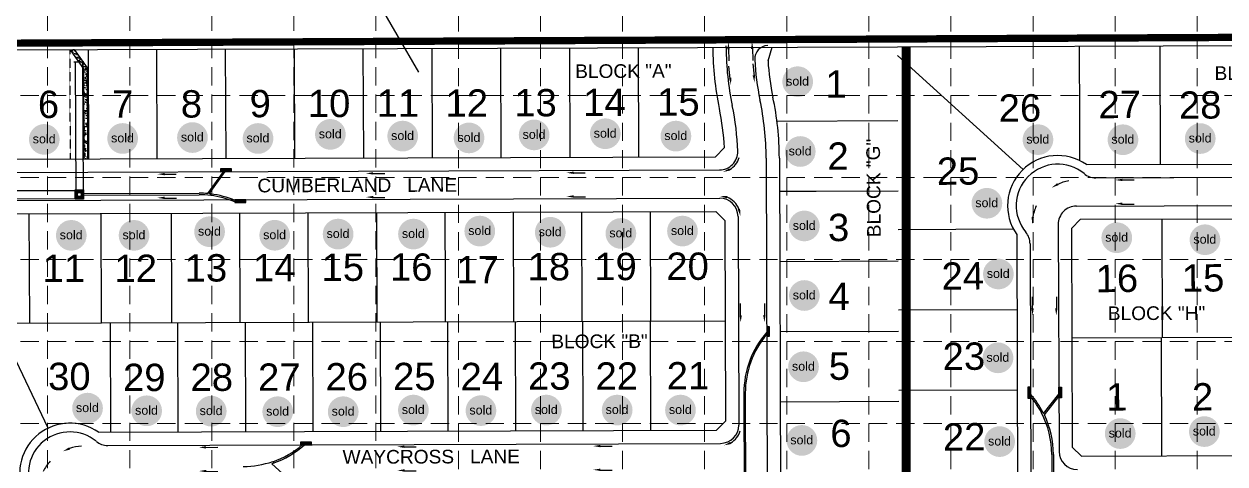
# Model space of a CAD drawing. Header units: inches. Extents: x 2468858 to 2474627, y 7110391 to 7114000.
# Drawn here: x 2469647 to 2470963, y 7112151 to 7112634 of the extents above; entities that cross this region are included whole.
import ezdxf
from ezdxf.enums import TextEntityAlignment as Align

# ---------------------------------------------------------------- set-up
doc = ezdxf.new("R2010")
doc.units = ezdxf.units.IN
doc.header["$MEASUREMENT"] = 0
doc.linetypes.add('HIDDEN', pattern=[0.375, 0.25, -0.125])
doc.linetypes.add('PHANTOM2', pattern=[3.15, 1.9, -0.25, 0.25, -0.25, 0.25, -0.25])
for name, color, linetype in [('AROW', 250, 'Continuous'), ('BASE', 7, 'Continuous'), ('BDY', 250, 'PHANTOM2'), ('BLOCKNO', 250, 'Continuous'), ('EROSION BLANKET', 84, 'Continuous'), ('ESMT', 250, 'HIDDEN'), ('EXSTM', 250, 'Continuous'), ('FLOW', 250, 'Continuous'), ('FUTURE', 250, 'Continuous'), ('GRID', 254, 'HIDDEN'), ('LIMITS OF DISTUBANCE', 1, 'HIDDEN'), ('LOT', 250, 'Continuous'), ('LOTNO', 250, 'Continuous'), ('PHASE LINE', 7, 'Continuous'), ('PVMT', 250, 'Continuous'), ('SODDED LOT', 2, 'Continuous'), ('SROW', 250, 'Continuous'), ('STM', 1, 'Continuous'), ('STRNAMES', 250, 'Continuous')]:
    doc.layers.add(name, color=color, linetype=linetype)
doc.styles.add('ryland', font='ARIAL.TTF', dxfattribs={"height": 25})
doc.styles.get("Standard").update_dxf_attribs({"font": 'ARIAL.TTF'})
pattern_1 = [(45, (2469099.4552, 7111828.73352), (-0.176776695, 0.176776695), [])]
pattern_2 = [(225, (2471428.77444, 7111112.1237), (0.176776695, -0.176776695), [])]

# ---------------------------------------------------------------- blocks, each defined once
blk = doc.blocks.new('1DB')
at = {"layer": 'FLOW'}
for p, q in [((6.2, 13), (20.1, 13)), ((6.2, -13.5), (20.1, -13.5))]:
    blk.add_line(p, q, dxfattribs=at)
for points in [[(7.3, 11.7), (7.3, 14.3), (-0.6, 13)], [(7.3, -14.3), (7.3, -11.7), (-0.6, -13)]]:
    blk.add_solid(points, dxfattribs=at)
blk = doc.blocks.new('Sold')
h = blk.add_hatch(color=7)
h.paths.add_polyline_path([(38.8, 18.8, 1), (0.5, 18.8, 1)])
h.paths.add_polyline_path([(2.4, 10.9), (36.6, 10.9), (36.6, 27.9), (2.4, 27.9)], flags=24)
at = {"layer": 'BASE', "color": 7, "style": 'ryland'}
blk.add_text('sold', height=11.13, dxfattribs=at).set_placement((19.5, 13.9), align=Align.CENTER)

msp = doc.modelspace()

# ---------------------------------------------------------------- hatches: boundary and pattern name
at = {"layer": 'PVMT'}
h = msp.add_hatch(dxfattribs=at)
h.set_pattern_fill('CONCRETE', scale=15, angle=30, style=0)
h.set_pattern_definition([(75, (0.824, 3.074), (-7.50003414, 12.99044019), [2.1213, -4.24275, 1.06065, -6.3639, 2.1213, -5.30330343]), (165, (8.892, 8.598), (-12.99044019, -7.50003414), [2.121315, -3.18195, 1.06065, -5.30325, 2.121315, -7.42472343]), (93.43494882, (0, 0), (-7.4999999993, 12.990381057), [1.677, -6.708, 1.677, -6.708509835]), (146.5650512, (0, 0), (-7.500000005, 12.990381054), [1.677, -6.708, 1.677, -6.708509835]), (30, (-0.75, 1.299), (-7.5, 12.990381057), [0.75, -6, 1.5, -6, 0.75]), (30, (-1.875, 3.248), (-7.5, 12.990381057), [-2.25, 1.5, -6, 0, -5.25, 0]), (30, (-2.25, 3.897), (-7.5, 12.990381057), [-6, 0, -4.5, 1.5, -3, 0]), (30, (-3.375, 5.846), (-7.5, 12.990381057), [-3, 0, -3.75, 1.5, -6.75, 0]), (30, (-4.5, 7.794), (-7.5, 12.990381057), [-3, 1.5, -6, 1.5, -3, 0]), (30, (-6.375, 11.042), (-7.5, 12.990381057), [-2.25, 1.5, -3, 0, -8.25, 0]), (30, (-6.75, 11.691), (-7.5, 12.990381057), [-3, 0, -9, 1.5, -1.5, 0]), (120, (-0.85, 2.973), (-12.990381057, -7.5), [-4.5, 0, -4.5, 0, -6, 0]), (120, (1.949, 1.125), (-12.990381057, -7.5), [-2.25, 1.5, -6, 0, -5.25, 0]), (120, (3.248, 1.875), (-12.990381057, -7.5), [-6, 0, -5.25, 1.5, -2.25, 0]), (120, (10.392, 6), (-12.990381057, -7.5), [-3, 1.5, -7.5, 1.5, -1.5, 0]), (120, (0.549, 2.049), (-12.990381057, -7.5), [-4.5, 0, -5.25, 0, -5.25, 0]), (120, (1.848, 2.799), (-12.990381057, -7.5), [-3.75, 0, -8.25, 0, -3, 0]), (120, (2.772, 4.199), (-12.990381057, -7.5), [-7.5, 0, -2.25, 0, -5.25, 0]), (120, (4.172, 3.275), (-12.990381057, -7.5), [-6.75, 0, -3, 0, -3.75, 0]), (120, (4.346, 5.973), (-12.990381057, -7.5), [-6, 0, -2.25, 0, -6, 0]), (120, (4.62, 6.998), (-12.990381057, -7.5), [-6.75, 0, -3, 0, -5.25, 0]), (120, (7.145, 4.125), (-12.990381057, -7.5), [-9, 0, -3.75, 0, -2.25, 0]), (120, (6.669, 6.449), (-12.990381057, -7.5), [-3, 0, -6, 0, -6, 0]), (120, (7.694, 6.174), (-12.990381057, -7.5), [-6.75, 0, -3.75, 0, -4.5, 0]), (120, (8.718, 5.9), (-12.990381057, -7.5), [-6, 0, -4.5, 0, -4.5, 0]), (120, (9.642, 7.299), (-12.990381057, -7.5), [-4.5, 0, -4.5, 0, -6, 0]), (120, (10.566, 8.699), (-12.990381057, -7.5), [-6, 0, -3, 0, -6, 0]), (120, (10.841, 9.723), (-12.990381057, -7.5), [-2.25, 0, -9, 0, -3.75, 0])])
h.paths.add_polyline_path([(2469712.3, 7112485.5), (2469716.3, 7112485.5), (2469716, 7112585.5), (2469701.9, 7112605.5), (2469697.9, 7112605.5), (2469697.9, 7112604.2), (2469712, 7112584.3)])
at = {"layer": 'SODDED LOT'}
h = msp.add_hatch(dxfattribs=at)
h.set_pattern_fill('ANSI31', color=256, scale=30, style=0)
h.set_pattern_definition([(45, (0, 0), (-2.6516504294, 2.6516504294), [])])
h.paths.add_polyline_path([(2473645.4, 7113690.7), (2473645, 7113704.6), (2473380.1, 7113706.2), (2473375.6, 7113692.3), (2473381.7, 7113694.8), (2473634.3, 7113693.9)])
h.paths.add_polyline_path([(2473661.8, 7113026.9), (2473687.5, 7113025.6), (2473728.5, 7113019.3), (2473771.1, 7113012.6), (2473800.8, 7113000.6), (2473816.1, 7112992), (2473817.6, 7112992.3), (2473826.6, 7112959), (2473778.3, 7112869.4), (2473754.2, 7112818.3), (2473704.9, 7112707.3), (2473675.9, 7112628.5), (2473649.4, 7112551.6), (2473609.4, 7112401.1), (2473622, 7112397.2), (2473660.2, 7112541.4), (2473687, 7112623.6), (2473721, 7112714), (2473756.5, 7112795.8), (2473776.2, 7112842.1), (2473803.7, 7112892.8), (2473821.3, 7112931.8), (2473838.2, 7112953.9), (2473843.8, 7112970.4), (2473841.6, 7112985), (2473834.4, 7112995.8), (2473821.8, 7113003.5), (2473803.5, 7113011.6), (2473780.8, 7113020.1), (2473754.2, 7113027.8), (2473717.9, 7113032.7), (2473683.7, 7113037.8), (2473675.2, 7113037.5), (2473668.5, 7113034.7), (2473663, 7113029)])
h.paths.add_polyline_path([(2473971.5, 7113199.8), (2473953.3, 7113211.9), (2473941.2, 7113192.1), (2473861.1, 7113065.6), (2473810.5, 7113087.5), (2473761.2, 7113101.5), (2473721, 7113107), (2473697.2, 7113110.4), (2473674.1, 7113113.7), (2473679.5, 7113105.3), (2473686.7, 7113099.9), (2473703.5, 7113097.6), (2473742.5, 7113092.2), (2473787.4, 7113083.2), (2473826.4, 7113070), (2473851, 7113058.6), (2473862.4, 7113053.2), (2473874.4, 7113053.5), (2473885.8, 7113058.3), (2473896, 7113069.7), (2473937.9, 7113137.7), (2473969.9, 7113198.6)])
h.paths.add_polyline_path([(2474189.4, 7113705.6), (2474212.7, 7113695.3), (2474173.1, 7113585.5), (2474125.5, 7113471.6), (2474078.4, 7113374), (2473995.2, 7113231.4), (2473980.7, 7113211.8), (2473961.7, 7113224.1), (2474019.2, 7113316.2), (2474060, 7113393.3), (2474123.1, 7113525), (2474155.5, 7113608.2)])
h.paths.add_polyline_path([(2472149.9, 7113580.6), (2472139.1, 7113587.3), (2472148.3, 7113599.5), (2472130, 7113617.4), (2472301, 7113620.9), (2472421, 7113670.5), (2472435.9, 7113657.7), (2472418.5, 7113656.7), (2472386.3, 7113644.4), (2472349.6, 7113630.6), (2472301, 7113613.8), (2472253.5, 7113608.2), (2472206, 7113607.7), (2472182, 7113606.7), (2472168.8, 7113602.6), (2472156, 7113590.3)])
h.paths.add_polyline_path([(2472770.9, 7113693.3), (2472783.8, 7113696.4), (2473029.2, 7113695.4), (2473046.2, 7113689.7), (2473045.7, 7113705.7), (2472771.5, 7113707.2)])
h.paths.add_polyline_path([(2472613.3, 7113048.1), (2472742.6, 7113047.9), (2472742.9, 7112984.1), (2472740.2, 7112975), (2472732.2, 7112966.8), (2472722.7, 7112964.6), (2472628.3, 7112964.8), (2472620.3, 7112967.7), (2472615.7, 7112974.1), (2472614.1, 7112982.3), (2472613.3, 7112995.2)])
h.paths.add_polyline_path([(2471336.5, 7111475.4), (2471335.5, 7111275.4), (2470491.7, 7111254.3), (2470479.6, 7111328.9), (2470466, 7111461.6), (2470553.4, 7111470.9), (2470638.4, 7111473.1)])
h.paths.add_polyline_path([(2473446.7, 7112356.5), (2473471.9, 7112308.5), (2473532.9, 7112257.2), (2473501.2, 7112186.4), (2473329.5, 7112103.4), (2473116.2, 7112035.9), (2473103.2, 7112106.7), (2473072.6, 7112126.6), (2472815.1, 7111934.9), (2472802.3, 7111780.7), (2472622.3, 7111675.2), (2472617.6, 7111803.7), (2472501, 7111721.1), (2472320.8, 7111594.4), (2472182.9, 7111519), (2472068.9, 7111484.1), (2471932.9, 7111463.9), (2471923.7, 7111337), (2471693.8, 7111327.9), (2471696.1, 7111477.6), (2471836.9, 7111477.6), (2471858.8, 7111468.5), (2471876.6, 7111467.9), (2471898.1, 7111477.9), (2471906.2, 7111490.4), (2471909.4, 7111504.1), (2471908.1, 7111517.8), (2471903.7, 7111528.8), (2471899.7, 7111538.8), (2471899.8, 7111997.7), (2471902.8, 7112006.8), (2471908.6, 7112013.1), (2471915.2, 7112016.5), (2471926.3, 7112016.5), (2472502.6, 7112016.2), (2472510, 7112015), (2472516.2, 7112010.3), (2472519.9, 7112006.2), (2472597.2, 7111900.3), (2472601.6, 7111894), (2472602, 7111890.8), (2472602, 7111885.9), (2472602.1, 7111880.6), (2472603.5, 7111873.5), (2472605.5, 7111864.1), (2472610.9, 7111855.3), (2472618.7, 7111847.7), (2472625.7, 7111842.7), (2472634.1, 7111839.5), (2472648.2, 7111837.2), (2472661, 7111839.4), (2472670.8, 7111843.9), (2472681.2, 7111852.2), (2472689.3, 7111863.7), (2472693.2, 7111876.1), (2472698.5, 7111882.8), (2472979.5, 7112088.7), (2473047.7, 7112135.3), (2473102.1, 7112161.2), (2473168.6, 7112185.4), (2473235.5, 7112199.4), (2473287, 7112219.4), (2473338.9, 7112250.4), (2473378, 7112286.6), (2473406.7, 7112322.3), (2473435, 7112369.6)])
h.paths.add_polyline_path([(2469394.7, 7112321.7), (2469408.6, 7112317.4), (2469404.6, 7112306.5), (2469398.3, 7112300.5), (2469390.6, 7112297.1), (2469383.9, 7112297.7), (2469371.4, 7112301.1), (2469261.6, 7112337.8), (2469252.6, 7112344), (2469246.9, 7112352.9), (2469243.9, 7112361.1), (2469244.3, 7112369.4), (2469247, 7112379.9), (2469254.1, 7112392.3), (2469258.6, 7112404.8), (2469259.9, 7112414), (2469268.3, 7112441.1), (2469285.1, 7112497.6), (2469297.5, 7112549.9), (2469306, 7112604.2), (2469344, 7112603.8), (2469331.6, 7112539.5), (2469306, 7112437.9), (2469285.5, 7112378.6), (2469297.1, 7112353.4)])
h.paths.add_polyline_path([(2469215.2, 7111699.1), (2469133.2, 7111698.8), (2469133.1, 7111837.4), (2469136.8, 7111854.1), (2469131.5, 7111869.1), (2469132.5, 7111935.1), (2469148.8, 7112051.4), (2469175.4, 7112146.9), (2469214.1, 7112259.8), (2469218.2, 7112266.7), (2469223.7, 7112271.9), (2469228.8, 7112275.2), (2469234.9, 7112277.1), (2469242.6, 7112277.4), (2469249.2, 7112276), (2469256.5, 7112274.1), (2469362.5, 7112239.2), (2469368.9, 7112235.1), (2469372.1, 7112231.5), (2469374.6, 7112225), (2469375.6, 7112217), (2469372.6, 7112206.8), (2469260.7, 7112244.7), (2469237.6, 7112231.8), (2469223.9, 7112159.5), (2469213.8, 7112077.5), (2469211.8, 7111997.4), (2469212.6, 7111919.3)])
edge = h.paths.add_edge_path()
edge.add_line((2469946.7, 7111538.5), (2469944.9, 7111523.5))
edge.add_line((2469944.9, 7111523.5), (2469929.5, 7111368.5))
edge.add_line((2469929.5, 7111368.5), (2469627.8, 7111363.4))
edge.add_line((2469627.8, 7111363.4), (2469640.1, 7111528.6))
edge.add_line((2469640.1, 7111528.6), (2469611.1, 7111529))
edge.add_line((2469611.1, 7111529), (2469563.6, 7111542.1))
edge.add_line((2469563.6, 7111542.1), (2469395.7, 7111608.8))
edge.add_line((2469395.7, 7111608.8), (2469312.3, 7111524.8))
edge.add_line((2469312.3, 7111524.8), (2469259.9, 7111580.2))
edge.add_line((2469259.9, 7111580.2), (2469329, 7111646.4))
edge.add_line((2469329, 7111646.4), (2469327.6, 7111656.7))
edge.add_line((2469327.6, 7111656.7), (2469327.3, 7111668))
edge.add_line((2469327.3, 7111668), (2469328.7, 7111676.3))
edge.add_line((2469328.7, 7111676.3), (2469331.6, 7111684.9))
edge.add_line((2469331.6, 7111684.9), (2469335.7, 7111692))
edge.add_line((2469335.7, 7111692), (2469336.9, 7111699.7))
edge.add_line((2469336.9, 7111699.7), (2469350.6, 7111699.9))
edge.add_line((2469350.6, 7111699.9), (2469349.1, 7111695.2))
edge.add_line((2469349.1, 7111695.2), (2469344.3, 7111688.2))
edge.add_line((2469344.3, 7111688.2), (2469339.9, 7111679.8))
edge.add_arc((2469382.6, 7111663), 45.9, 158.5343, 290.6104)
edge.add_arc((2469402.9, 7111601.9), 18.6, 61.3608, 102.7575, ccw=False)
edge.add_line((2469411.8, 7111618.2), (2469554, 7111560.9))
edge.add_line((2469554, 7111560.9), (2469580.4, 7111552.5))
edge.add_line((2469580.4, 7111552.5), (2469597.9, 7111547.8))
edge.add_line((2469597.9, 7111547.8), (2469618.8, 7111543.8))
edge.add_line((2469618.8, 7111543.8), (2469652.8, 7111539.9))
edge.add_line((2469652.8, 7111539.9), (2469703, 7111539.9))
edge.add_line((2469703, 7111539.9), (2469903.7, 7111540.6))
edge.add_line((2469903.7, 7111540.6), (2469929.6, 7111539.8))
edge.add_line((2469929.6, 7111539.8), (2469946.7, 7111538.5))
at = {"layer": 'STM'}
h = msp.add_hatch(dxfattribs=at)
h.set_pattern_fill('ANSI31', color=5, scale=2, style=0)
h.set_pattern_definition(pattern_1)
h.paths.add_polyline_path([(2469874.3, 7112471.6), (2469874.2, 7112474.6), (2469862.2, 7112474.5), (2469862.3, 7112471.5)])
h = msp.add_hatch(dxfattribs=at)
h.set_pattern_fill('ANSI31', color=5, scale=2, style=0)
h.set_pattern_definition(pattern_1)
h.paths.add_polyline_path([(2469702.9, 7112451.5), (2469711.9, 7112451.5), (2469712, 7112441.5), (2469703, 7112441.5)])
edge = h.paths.add_edge_path(flags=16)
edge.add_arc((2469707.4, 7112446.5), 2.25, 0, 360)
h = msp.add_hatch(dxfattribs=at)
h.set_pattern_fill('ANSI31', color=5, scale=2, style=0)
h.set_pattern_definition(pattern_1)
h.paths.add_polyline_path([(2469889.9, 7112437.6), (2469889.9, 7112440.6), (2469877.9, 7112440.6), (2469877.9, 7112437.6)])
h = msp.add_hatch(dxfattribs=at)
h.set_pattern_fill('ANSI31', color=5, scale=2, angle=90, style=0)
h.set_pattern_definition([(135, (2471092.8272, 7111099.83578), (-0.176776695, -0.176776695), [])])
h.paths.add_polyline_path([(2470463.9, 7112301.1), (2470460.9, 7112301.1), (2470460.9, 7112291.1), (2470463.9, 7112291.1)])
h = msp.add_hatch(dxfattribs=at)
h.set_pattern_fill('ANSI31', color=5, scale=2, angle=180, style=0)
h.set_pattern_definition(pattern_2)
h.paths.add_polyline_path([(2470750.1, 7112235.1), (2470747.1, 7112235.1), (2470747.2, 7112223.1), (2470750.2, 7112223.1)])
h = msp.add_hatch(dxfattribs=at)
h.set_pattern_fill('ANSI31', color=5, scale=2, angle=180, style=0)
h.set_pattern_definition(pattern_2)
h.paths.add_polyline_path([(2470781.1, 7112235.2), (2470784.1, 7112235.2), (2470784.2, 7112223.2), (2470781.2, 7112223.2)])
h = msp.add_hatch(dxfattribs=at)
h.set_pattern_fill('ANSI31', color=5, scale=2, angle=90, style=0)
h.set_pattern_definition([(135, (2470472.32865, 7111171.9531), (-0.176776695, -0.176776695), [])])
h.paths.add_polyline_path([(2469962, 7112174.9), (2469950, 7112174.8), (2469950, 7112171.8), (2469962, 7112171.9)])

# ---------------------------------------------------------------- linework, layer by layer
at = {"layer": 'AROW', "color": 7}
for p, q in [((2469452.5, 7112304.6), (2470415.4, 7112307.9)), ((2470795.5, 7112289.2), (2471529.2, 7112291.8))]:
    msp.add_line(p, q, dxfattribs=at)
at = {"layer": 'BDY', "ltscale": 300}
msp.add_line((2469929.7, 7112838.4), (2470079.1, 7112580.8), dxfattribs=at)
at = {"layer": 'BDY', "color": 7, "linetype": 'Continuous'}
for p, q in [((2469318.2, 7112604.2), (2470604.4, 7112608.6)), ((2470604.4, 7112608.6), (2471712.1, 7112612.3))]:
    msp.add_line(p, q, dxfattribs=at)
at = {"layer": 'ESMT', "color": 7}
msp.add_line((2469696.9, 7112605.5), (2469697.3, 7112485.5), dxfattribs=at)
at = {"layer": 'EXSTM', "color": 5}
msp.add_line((2469701.5, 7112592), (2469712.4, 7112592), dxfattribs=at)
at = {"layer": 'FLOW', "color": 7}
for centre, radius, start, end in [((2470409.2, 7112493.4), 22.5, 299.7997, 343.9134), ((2470800.5, 7112413.7), 48.5, 99.7804, 116.1152), ((2470409.5, 7112422.4), 22.5, 21.1882, 69.3088), ((2470800.5, 7112413.7), 48.5, 155.3489, 171.6837), ((2470410.3, 7112193.4), 22.5, 299.7997, 343.9134), ((2469712.9, 7112120), 50.5, 93.6404, 108.8444), ((2469712.9, 7112120), 50.5, 138.0966, 153.3312)]:
    msp.add_arc(centre, radius, start, end, dxfattribs=at)
for points in [[(2470419.9, 7112475.1), (2470420.8, 7112472.7), (2470413, 7112471.2)], [(2470780.7, 7112456.7), (2470779.4, 7112458.9), (2470773.2, 7112453.8)], [(2470417.2, 7112442.2), (2470417.7, 7112444.7), (2470409.8, 7112444.9)], [(2470431.8, 7112430.8), (2470429.2, 7112430.3), (2470432, 7112422.9)], [(2470753.9, 7112421.7), (2470751.3, 7112421.9), (2470752, 7112413.9)], [(2470421, 7112175.1), (2470421.9, 7112172.7), (2470414.1, 7112171.2)], [(2469697.2, 7112166.6), (2469696.1, 7112169), (2469689.5, 7112164.7)]]:
    msp.add_solid(points, dxfattribs=at)
at = {"layer": 'GRID', "color": 252, "linetype": 'HIDDEN', "lineweight": 0, "ltscale": 80}
for p, q in [((2469672.6, 7113906.1), (2469672.6, 7110754.8)), ((2469762.6, 7113906.1), (2469762.6, 7110754.8)), ((2469852.6, 7113906.1), (2469852.6, 7110754.8)), ((2469942.6, 7113906.1), (2469942.6, 7110754.8)), ((2470032.6, 7113906.1), (2470032.6, 7110754.8)), ((2470122.9, 7113905.2), (2470122.9, 7110754.8)), ((2470212.9, 7113905.2), (2470212.9, 7110754.8)), ((2470302.9, 7113905.2), (2470302.9, 7110754.8)), ((2470392.9, 7113905.2), (2470392.9, 7110754.8)), ((2470482.9, 7113905.2), (2470482.9, 7110754.8)), ((2470572.9, 7113905.2), (2470572.9, 7110754.8)), ((2470662.9, 7113905.2), (2470662.9, 7110754.8)), ((2470752.9, 7113905.2), (2470752.9, 7110754.8)), ((2470842.9, 7113905.2), (2470842.9, 7110754.8)), ((2470932.9, 7113905.2), (2470932.9, 7110754.8)), ((2468952.9, 7112555.2), (2474532.9, 7112555.2)), ((2468952.9, 7112465.2), (2474532.9, 7112465.2)), ((2468952.9, 7112375.2), (2474532.9, 7112375.2)), ((2468952.9, 7112285.2), (2474532.9, 7112285.2)), ((2468952.9, 7112195.2), (2474532.9, 7112195.2))]:
    msp.add_line(p, q, dxfattribs=at)
at = {"layer": 'LIMITS OF DISTUBANCE', "ltscale": 300, "const_width": 8}
msp.add_lwpolyline([(2471705.4, 7112622.3), (2469299.8, 7112610.9), (2469280.5, 7112511.9), (2469190.3, 7112212.8), (2469165.7, 7112138.5, 0.093397), (2469125.1, 7111836.2), (2469126.6, 7111691.3), (2469320.4, 7111692.2), (2469319.4, 7111652.4), (2469249.2, 7111583.7), (2469311.2, 7111515.9), (2469399.2, 7111603.4), (2469561.2, 7111536.6), (2469635.5, 7111518.8), (2469622.6, 7111359.8), (2469939.1, 7111366.3), (2469938.1, 7111400.2), (2470156.4, 7111338.3), (2470318.8, 7111316.1), (2470476, 7111322.1), (2470480.3, 7111246.9), (2471344.7, 7111268.5)], format="xyb", dxfattribs=at)
at = {"layer": 'LOT', "color": 7}
for p, q in [((2470803.5, 7112609.2), (2470803.8, 7112526.7)), ((2470891.8, 7112609.6), (2470892.2, 7112479.6)), ((2469716.9, 7112605.5), (2469717.3, 7112485.5)), ((2469792.8, 7112485.8), (2469792.4, 7112605.8)), ((2469868.2, 7112486.1), (2469867.8, 7112606.1)), ((2469943.7, 7112486.3), (2469943.2, 7112606.3)), ((2470019.1, 7112486.6), (2470018.7, 7112606.6)), ((2470094.6, 7112486.8), (2470094.1, 7112606.8)), ((2470170, 7112487.1), (2470169.6, 7112607.1)), ((2470245.4, 7112487.3), (2470245, 7112607.3)), ((2470320.9, 7112487.6), (2470320.5, 7112607.6)), ((2470742, 7112473.9), (2470604.4, 7112598.8)), ((2470803.8, 7112531.2), (2470804, 7112483.7)), ((2470472.1, 7112527.1), (2470604.6, 7112527.6)), ((2470474.9, 7112450.1), (2470515.2, 7112450.3)), ((2470515.2, 7112450.3), (2470604.9, 7112450.6)), ((2469652.2, 7112425.3), (2469652.6, 7112305.3)), ((2469731, 7112425.6), (2469731.4, 7112305.6)), ((2469808, 7112425.9), (2469808.6, 7112318.5)), ((2469883, 7112426.1), (2469883.4, 7112306.1)), ((2469958, 7112426.4), (2469958.4, 7112306.4)), ((2470033, 7112426.6), (2470033.4, 7112306.6)), ((2470108, 7112426.9), (2470108.3, 7112343.3)), ((2470183, 7112427.1), (2470183.4, 7112307.1)), ((2470258, 7112427.4), (2470258.4, 7112307.4)), ((2470333, 7112427.6), (2470333.4, 7112307.6)), ((2470894.1, 7112419.6), (2470894.5, 7112289.6)), ((2470731.4, 7112408.3), (2470605, 7112407.8)), ((2470475.2, 7112373.1), (2470605.2, 7112373.6)), ((2470108.3, 7112343.3), (2470108.4, 7112306.9)), ((2469808.3, 7112321.1), (2469808.4, 7112305.9)), ((2470735.3, 7112320), (2470605.4, 7112319.6)), ((2469741.8, 7112185.6), (2469741.4, 7112305.6)), ((2469815.8, 7112185.9), (2469815.4, 7112305.9)), ((2469889.8, 7112186.1), (2469889.4, 7112306.1)), ((2469963.8, 7112186.4), (2469963.4, 7112306.4)), ((2470037.8, 7112186.6), (2470037.4, 7112306.6)), ((2470111.8, 7112186.9), (2470111.4, 7112306.9)), ((2470185.8, 7112187.1), (2470185.4, 7112307.1)), ((2470259.8, 7112187.4), (2470259.4, 7112307.4)), ((2470333.8, 7112187.6), (2470333.4, 7112307.6)), ((2470475.4, 7112296.1), (2470605.4, 7112296.6)), ((2470894, 7112159.6), (2470893.6, 7112289.6)), ((2469673.3, 7112190.1), (2469634.9, 7112271)), ((2470735.7, 7112231.8), (2470605.7, 7112231.3)), ((2470475.7, 7112219.1), (2470605.7, 7112219.6))]:
    msp.add_line(p, q, dxfattribs=at)
at = {"layer": 'PHASE LINE', "linetype": 'Continuous', "ltscale": 40, "const_width": 10}
msp.add_lwpolyline([(2470613.7, 7112608.1), (2470613.7, 7111458.7)], dxfattribs=at)
at = {"layer": 'PVMT', "color": 7}
for p, q in [((2470416.4, 7112607.9), (2470416.4, 7112609.7)), ((2469697.9, 7112604.2), (2469697.9, 7112605.5)), ((2469697.9, 7112604.2), (2469712, 7112584.3)), ((2469701.9, 7112605.5), (2469716, 7112585.5)), ((2469712, 7112584.3), (2469712.3, 7112485.5)), ((2469716, 7112585.5), (2469716.3, 7112485.5)), ((2470460.3, 7112486.4), (2470463.6, 7111515.3)), ((2469521.3, 7112470.4), (2470409.2, 7112473.4)), ((2470821.6, 7112464.8), (2471253.5, 7112466.3)), ((2469495.4, 7112439.3), (2470409.4, 7112442.4)), ((2470800.5, 7112433.7), (2471538.5, 7112436.3)), ((2470429.5, 7112422.5), (2470430.3, 7112193.5)), ((2470780.5, 7112413.7), (2470781.4, 7112164.7)), ((2470749.6, 7112392.4), (2470752.6, 7111524.6)), ((2469738.6, 7112171.1), (2470410.3, 7112173.4))]:
    msp.add_line(p, q, dxfattribs=at)
for centre, radius, start, end in [((2470731.9, 7112609), 315.5, 180.1954, 191.8947), ((2470462.8, 7112595.1), 15, 93.0578, 182.9555), ((2470731.9, 7112609), 284.5, 182.9555, 191.8947), ((2470144.8, 7112485.3), 284.5, 1.7477, 11.8947), ((2470144.8, 7112485.3), 315.5, 0.1954, 11.8947), ((2470409.2, 7112493.4), 20, 270.1954, 1.7477), ((2470780, 7112434.2), 45.5, 50.6385, 219.7523), ((2470821.5, 7112484.8), 20, 230.6385, 270.1954), ((2470409.5, 7112422.4), 20, 0.1954, 90.1954), ((2470800.5, 7112413.7), 20, 90.1954, 180.1954), ((2470729.6, 7112392.3), 20, 0.1954, 39.7523), ((2470410.3, 7112193.4), 20, 270.1954, 0.1954), ((2469697, 7112140.5), 45.5, 50.6385, 206.324), ((2469738.5, 7112191.1), 20, 230.6385, 270.1954), ((2470801.4, 7112164.7), 20, 180.1954, 270.1954)]:
    msp.add_arc(centre, radius, start, end, dxfattribs=at)
at = {"layer": 'SROW', "color": 7}
for p, q in [((2470462.4, 7112593.1), (2470466.9, 7112608.1)), ((2470414.5, 7112497.9), (2470404.8, 7112487.9)), ((2469511.2, 7112484.8), (2470404.8, 7112487.9)), ((2470474.8, 7112486.5), (2470478.1, 7111519)), ((2470811.4, 7112479.3), (2471252, 7112480.8)), ((2469501.2, 7112424.8), (2470405, 7112427.9)), ((2470405, 7112427.9), (2470415, 7112417.9)), ((2470415, 7112417.9), (2470415.8, 7112197.9)), ((2470805, 7112419.3), (2470795, 7112409.2)), ((2470805, 7112419.3), (2471534.1, 7112421.7)), ((2470735.1, 7112402.4), (2470738, 7111529)), ((2470795, 7112409.2), (2470795.9, 7112169.2)), ((2469728.4, 7112185.6), (2470405.8, 7112187.9)), ((2470415.8, 7112197.9), (2470405.8, 7112187.9)), ((2470795.9, 7112169.2), (2470805.9, 7112159.3)), ((2470805.9, 7112159.3), (2471534, 7112161.7))]:
    msp.add_line(p, q, dxfattribs=at)
for centre, radius, start, end in [((2470731.9, 7112609), 330, 180.1954, 191.8947), ((2470731.9, 7112609), 270, 183.3789, 191.8947), ((2470144.8, 7112485.3), 330, 0.1954, 11.8947), ((2470144.8, 7112485.3), 270, 2.6709, 11.8947), ((2470780, 7112434.2), 55, 55.0986, 215.2922), ((2469697, 7112140.5), 55, 55.0986, 201.3911)]:
    msp.add_arc(centre, radius, start, end, dxfattribs=at)
at = {"layer": 'STM', "color": 5}
for p, q in [((2469703, 7112592), (2469703.4, 7112446.5)), ((2469703, 7112592), (2469711, 7112592)), ((2469711, 7112592), (2469711.5, 7112445.6)), ((2469848.2, 7112447.4), (2469865.3, 7112471.5)), ((2469849.9, 7112447.2), (2469867.2, 7112471.6)), ((2469555.6, 7112450.5), (2469707.4, 7112451)), ((2469566, 7112441.5), (2469711.5, 7112442)), ((2469711.4, 7112447.4), (2469838.7, 7112447.8)), ((2469711.5, 7112445.6), (2469838.7, 7112446.1)), ((2469851.3, 7112445.3), (2469851.6, 7112447.1)), ((2470435.9, 7112228.4), (2470438.2, 7111564.4)), ((2470437.4, 7112228.4), (2470438.3, 7111971.2)), ((2470764.5, 7112206.1), (2470781.2, 7112227.4)), ((2470765.3, 7112204.6), (2470781.2, 7112225)), ((2470763.7, 7112207.7), (2470762.2, 7112206.9)), ((2470773.5, 7112161.2), (2470773.6, 7112125.1)), ((2470775.3, 7112161.2), (2470775.4, 7112125.2)), ((2469918.5, 7112151.1), (2469930.1, 7112140.3)), ((2469919.4, 7112153.5), (2469920.1, 7112151.6))]:
    msp.add_line(p, q, dxfattribs=at)
for points in [[(2469874.3, 7112471.6), (2469874.2, 7112474.6), (2469862.2, 7112474.5), (2469862.3, 7112471.5)], [(2469702.9, 7112451.5), (2469711.9, 7112451.5), (2469712, 7112441.5), (2469703, 7112441.5)], [(2469889.9, 7112437.6), (2469889.9, 7112440.6), (2469877.9, 7112440.6), (2469877.9, 7112437.6)], [(2470463.9, 7112301.1), (2470460.9, 7112301.1), (2470460.9, 7112291.1), (2470463.9, 7112291.1)], [(2470750.1, 7112235.1), (2470747.1, 7112235.1), (2470747.2, 7112223.1), (2470750.2, 7112223.1)], [(2470781.1, 7112235.2), (2470784.1, 7112235.2), (2470784.2, 7112223.2), (2470781.2, 7112223.2)], [(2469962, 7112174.9), (2469950, 7112174.8), (2469950, 7112171.8), (2469962, 7112171.9)]]:
    msp.add_lwpolyline(points, close=True, dxfattribs=at)
msp.add_circle((2469707.4, 7112446.5), 2.25, dxfattribs=at)
for centre, radius, start, end in [((2469839.1, 7112347), 100.9, 84.8056, 90.1957), ((2469839.1, 7112347), 99.1, 82.8815, 90.1957), ((2469839.1, 7112347), 100.9, 82.8815, 83.8247), ((2469839.1, 7112347), 99.2, 66.9369, 82.8815), ((2469839.1, 7112347), 100.8, 67.3031, 82.8815), ((2470536.7, 7112228.8), 100.8, 138.7321, 180.1954), ((2470536.7, 7112228.8), 99.2, 139.7218, 180.1954), ((2470674.4, 7112160.8), 100.8, 27.693, 41.2275), ((2470674.4, 7112160.8), 99.2, 27.693, 40.2223), ((2470674.4, 7112160.8), 99.1, 0.1954, 27.693), ((2470674.4, 7112160.8), 100.9, 26.6879, 27.693), ((2470674.4, 7112160.8), 100.9, 0.1954, 25.7421), ((2469887.2, 7112247.1), 99.2, 288.9883, 310.669), ((2469887.2, 7112247.1), 100.8, 288.9883, 311.6587), ((2469887.2, 7112247.1), 99, 269.965, 288.9883), ((2469887.2, 7112247.1), 101, 288.08, 288.9883)]:
    msp.add_arc(centre, radius, start, end, dxfattribs=at)

# ---------------------------------------------------------------- block references
at = {"layer": 'EROSION BLANKET', "xscale": 0.8800000000628643, "yscale": 0.8800000001210719, "zscale": 0.8800000000000001}
for p in [(2470477.6, 7112553.7), (2469965.3, 7112495.9), (2470266.7, 7112496.6), (2469651.7, 7112490.4), (2469737.6, 7112491.4), (2469814.1, 7112492.4), (2469886, 7112491.4), (2470044.6, 7112494), (2470117.3, 7112492), (2470188.7, 7112495.3), (2470344.1, 7112494), (2470741, 7112490.1), (2470834.2, 7112490), (2470918.9, 7112491.3), (2470480.4, 7112477.1), (2470685, 7112420.3), (2470484.9, 7112395.4), (2469681.3, 7112385.1), (2469750.1, 7112385.1), (2469832.9, 7112389.1), (2469904.3, 7112385.2), (2469973.8, 7112386.5), (2470056.4, 7112386.5), (2470129.1, 7112389.8), (2470206.4, 7112388.5), (2470283.8, 7112387.2), (2470351.3, 7112389.8), (2470827.4, 7112382.5), (2470924.1, 7112380.3), (2470697.6, 7112342.7), (2470484.9, 7112319.1), (2470697.2, 7112250.7), (2470484, 7112240.9), (2469699.1, 7112195.5), (2470056.3, 7112193.4), (2470130.4, 7112192.8), (2470202.1, 7112193.4), (2470279.7, 7112193.4), (2470349.1, 7112193.4), (2469763.9, 7112192.6), (2469834.7, 7112192.2), (2469907.6, 7112191.6), (2469979.4, 7112191.6), (2470831.2, 7112167.6), (2470923.4, 7112169.8), (2470482.2, 7112160.1), (2470699, 7112158.8)]:
    msp.add_blockref('Sold', p, dxfattribs=at)
at = {"layer": 'FLOW', "color": 7, "xscale": -1, "rotation": 90.97789932683796}
msp.add_blockref('1DB', (2470431.9, 7112613.3), dxfattribs=at)
at = {"layer": 'FLOW', "color": 7}
for p, rotation in [((2470434.6, 7112568.6), 95.93569199156448), ((2469793.6, 7112455.8), 0.1954054742113834), ((2470022.2, 7112456.6), 0.1954054742113834), ((2470242, 7112457.3), 0.1954054742113834), ((2470843.6, 7112449.4), 0.1954054742113834), ((2470765.4, 7112314.2), 90.19540547412036), ((2470445.4, 7112306.8), 90.19540547412036), ((2469839.1, 7112156), 0.1954054742113834), ((2470056.6, 7112156.7), 0.1954054742113834), ((2470271.3, 7112157.4), 0.1954054742113834)]:
    msp.add_blockref('1DB', p, dxfattribs=dict(at, rotation=rotation))

# ---------------------------------------------------------------- texts
at = {"layer": 'BLOCKNO', "color": 7}
for s, rotation, p in [('BLOCK "A"', 0.1954, (2470303.8, 7112581.9)), ('BLOCK "G"', 0.1954, (2471005.9, 7112579.8)), ('BLOCK "G"', 90.5521, (2470578, 7112453.6)), ('BLOCK "B"', 0.1954, (2470277.6, 7112285.4))]:
    msp.add_text(s, height=15, rotation=rotation, dxfattribs=at).set_placement(p, align=Align.MIDDLE)
at = {"layer": 'FUTURE', "color": 7}
msp.add_text('BLOCK "H"', height=15, rotation=0.1954, dxfattribs=at).set_placement((2470888.3, 7112316.3), align=Align.MIDDLE)
at = {"layer": 'LOTNO', "color": 7}
for s, p in [('1', (2470537, 7112567.8)), ('6', (2469673.6, 7112545.4)), ('7', (2469754.8, 7112545.7)), ('8', (2469830.3, 7112545.9)), ('9', (2469905.7, 7112546.2)), ('10', (2469981.2, 7112546.4)), ('11', (2470056.6, 7112546.7)), ('12', (2470132.1, 7112547)), ('13', (2470207.5, 7112547.2)), ('14', (2470283, 7112547.5)), ('15', (2470364.1, 7112547.8)), ('2', (2470539.1, 7112488.8)), ('3', (2470539.8, 7112410.3)), ('11', (2469690.4, 7112365.5)), ('12', (2469769.2, 7112365.7)), ('13', (2469846.2, 7112366)), ('14', (2469921.2, 7112366.2)), ('15', (2469996.2, 7112366.5)), ('16', (2470071.2, 7112366.8)), ('17', (2470144.1, 7112364.1)), ('18', (2470222.1, 7112367.3)), ('19', (2470295.2, 7112367.5)), ('20', (2470374.2, 7112367.8)), ('4', (2470540.3, 7112334.9)), ('5', (2470540.6, 7112257.9)), ('30', (2469696.5, 7112246.9)), ('29', (2469778.6, 7112245.8)), ('28', (2469852.6, 7112246)), ('27', (2469926.6, 7112246.3)), ('26', (2470000.6, 7112246.5)), ('25', (2470074.6, 7112246.8)), ('24', (2470148.6, 7112247)), ('23', (2470222.6, 7112247.3)), ('22', (2470296.6, 7112247.5)), ('21', (2470374.6, 7112247.8)), ('6', (2470542.3, 7112184.4))]:
    msp.add_text(s, height=30, dxfattribs=at).set_placement(p, align=Align.MIDDLE)
for s, p in [('26', (2470738.5, 7112541.4)), ('27', (2470847.9, 7112545.5)), ('28', (2470936.1, 7112544.7)), ('25', (2470670.7, 7112472.2)), ('24', (2470675.9, 7112357.3)), ('16', (2470844.8, 7112354.4)), ('15', (2470939.3, 7112354.7)), ('23', (2470677.1, 7112269)), ('1', (2470844.7, 7112224.4)), ('2', (2470938.8, 7112224.7)), ('22', (2470677.4, 7112180.8))]:
    msp.add_text(s, height=30, rotation=0.5429, dxfattribs=at).set_placement(p, align=Align.MIDDLE)
at = {"layer": 'STRNAMES', "color": 7}
for s, p in [('CUMBERLAND   LANE', (2469902.7, 7112448.8)), ('WAYCROSS   LANE', (2469996, 7112151))]:
    msp.add_text(s, height=15, rotation=0.1954, dxfattribs=at).set_placement(p)

doc.saveas('drawing.dxf')
